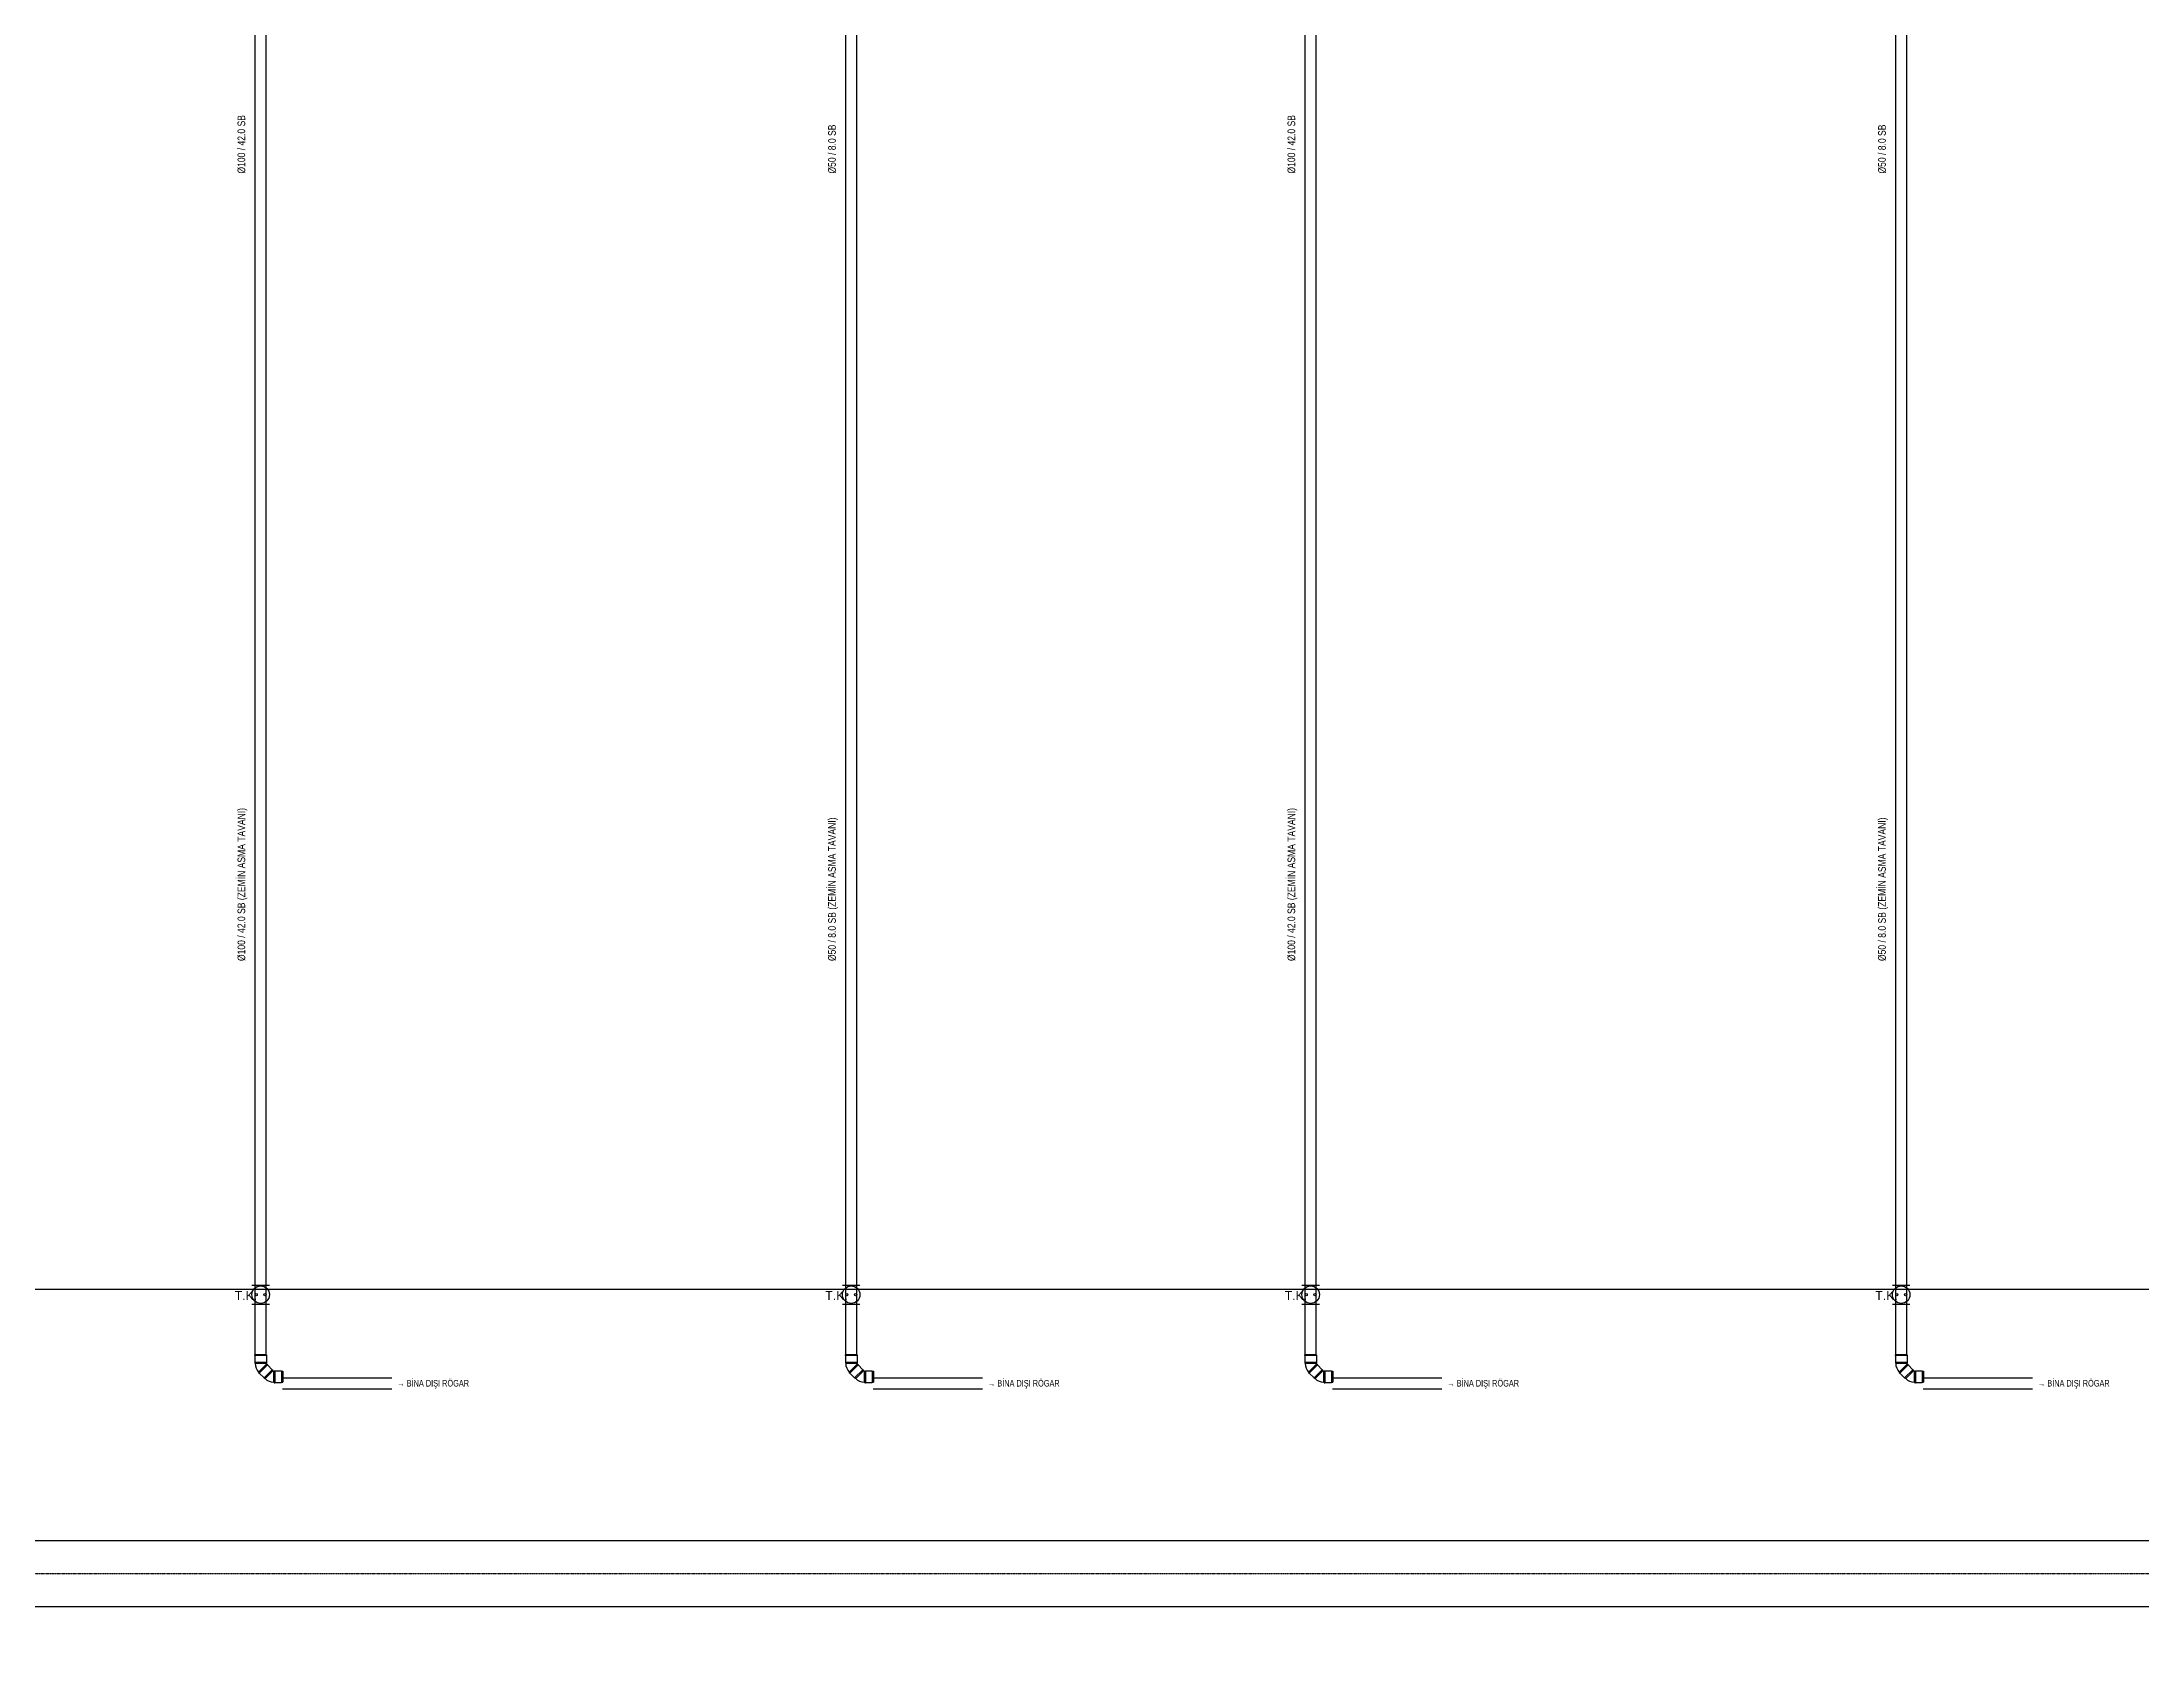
# Model space of a CAD drawing. Header units: centimetres. Extents: x 247996 to 315152, y -468471 to -440326.
# Drawn here: x 270080 to 272000, y -446171 to -444710 of the extents above; entities that cross this region are included whole.
import ezdxf
from ezdxf.enums import TextEntityAlignment as Align

# ---------------------------------------------------------------- set-up
doc = ezdxf.new("R2010")
doc.units = ezdxf.units.CM
doc.linetypes.add('0', pattern=[500, 500])
doc.linetypes.add('BASMA HATTI', pattern=[0.375, 0.25, -0.125])
for name, color, linetype, lineweight in [('SCOTT-MTY-PISSU-CAP', 211, 'Continuous', 30), ('SCOTT-MTY-SICAKSU-BORU', 1, 'BASMA HATTI', 30), ('SCOTT-MTY-SOGUKSU-BORU', 5, '0', 30)]:
    doc.layers.add(name, color=color, linetype=linetype, lineweight=lineweight)
for name, color, linetype in [('SCOTT-MTY-PVC', 43, 'Continuous'), ('SCOTT-MTY-ROGAR', 5, 'Continuous'), ('SCOTT-MTY-SEMA', 8, 'Continuous'), ('SCOTT-MTY-SIRKULASYON-BORU', 31, 'Continuous'), ('SCOTT-MTY-VANA', 1, 'Continuous')]:
    doc.layers.add(name, color=color, linetype=linetype)
doc.styles.add('MTYCAPLT', font='arial.ttf')
doc.styles.add('ROTAS', font='arial.ttf')

# ---------------------------------------------------------------- blocks, each defined once
blk = doc.blocks.new('MTY-TEMIZLEME KAPAGI KOLON')
at = {"layer": 'SCOTT-MTY-VANA', "color": 1, "ltscale": 75}
for p, q in [((-10, 11), (10, 11)), ((-10, -11), (10, -11))]:
    blk.add_line(p, q, dxfattribs=at)
for centre, radius in [((0, 0), 10), ((-5, 0), 1.25), ((5, 0), 1.25)]:
    blk.add_circle(centre, radius, dxfattribs=at)
at = {"layer": 'SCOTT-MTY-VANA', "color": 1, "ltscale": 75, "style": 'MTYCAPLT'}
blk.add_attdef('TK', (-29.6, -6), '', height=10, dxfattribs=at)
blk = doc.blocks.new('PVC DIRSEK')
at = {"layer": 'SCOTT-MTY-PVC', "color": 43}
for p, q in [((-5.5, 0), (-5.5, -0.6)), ((5.5, 0), (-5.5, 0)), ((5.5, -0.6), (-5.5, -0.6)), ((-5.3, -0.6), (-5.3, -6.9)), ((5.3, -6.9), (-5.3, -6.9)), ((-5.3, -6.9), (-5, -8)), ((5, -8), (-5, -8)), ((-1.5, -16.1), (-1.9, -16.5)), ((-1.6, -16.1), (-1.9, -16.5)), ((-1.9, -16.5), (-1.5, -16.9)), ((-1.9, -16.5), (-1.5, -16.9)), ((5.3, -8.7), (-1.8, -15.8)), ((-1.8, -15.8), (-1.5, -16.1)), ((5.6, -9), (-1.6, -16.1)), ((-1.3, -16.7), (-1.5, -16.9)), ((-1.3, -16.7), (-1.5, -16.9)), ((6.3, -9.1), (-1.3, -16.7)), ((6.2, -9.2), (-1.3, -16.7)), ((-1.3, -16.7), (3.1, -21.2)), ((10.6, -13.7), (3.1, -21.2)), ((11.2, -14.7), (4.1, -21.7)), ((5.3, -6.9), (5, -8)), ((5.3, -0.6), (5.3, -6.9)), ((5.3, -8.7), (5.6, -9)), ((5.5, 0), (5.5, -0.6)), ((5.9, -8.7), (5.5, -9)), ((5.9, -8.7), (5.6, -9)), ((5.9, -8.7), (6.3, -9.1)), ((5.9, -8.7), (6.3, -9.1)), ((6.3, -9.1), (6.2, -9.2)), ((6.2, -9.2), (10.6, -13.7)), ((10.6, -13.7), (11.2, -14.7)), ((11.9, -15), (11.9, -25)), ((11.9, -15), (12.3, -15)), ((12.3, -14.5), (12.3, -15)), ((12.3, -14.5), (12.9, -14.5)), ((12.3, -15), (12.3, -25)), ((12.9, -14.5), (12.9, -14.7)), ((12.9, -14.7), (12.9, -25.3)), ((12.9, -14.7), (19.1, -14.7)), ((19.1, -14.7), (20.3, -15.1)), ((19.1, -14.7), (19.1, -25.3)), ((20.3, -15.1), (20.3, -25)), ((3.1, -21.2), (4.1, -21.7)), ((11.9, -25), (12.3, -25)), ((12.3, -25), (12.3, -25.5)), ((12.3, -25.5), (12.9, -25.5)), ((12.9, -25.3), (19.1, -25.3)), ((12.9, -25.3), (12.9, -25.5)), ((19.1, -25.3), (20.3, -25))]:
    blk.add_line(p, q, dxfattribs=at)
for centre, radius, start, end in [((6, -8), 11, 180, 225), ((6, -8), 1, 180, 225), ((11.9, -14), 1, 225, 270), ((11.9, -14), 11, 225, 270)]:
    blk.add_arc(centre, radius, start, end, dxfattribs=at)

msp = doc.modelspace()

# ---------------------------------------------------------------- linework, layer by layer
at = {"layer": 'SCOTT-MTY-PVC'}
for p, q in [((270275, -445910), (270275, -441990)), ((270285, -445910), (270285, -441990)), ((270815, -445910), (270815, -441990)), ((270825, -445910), (270825, -441990)), ((271235, -445910), (271235, -441990)), ((271245, -445910), (271245, -441990)), ((271775, -445910), (271775, -441990)), ((271785, -445910), (271785, -441990)), ((270300, -445931), (270400, -445931)), ((270840, -445931), (270940, -445931)), ((271260, -445931), (271360, -445931)), ((271800, -445931), (271900, -445931)), ((270300, -445941), (270400, -445941)), ((270840, -445941), (270940, -445941)), ((271260, -445941), (271360, -445941)), ((271800, -445941), (271900, -445941))]:
    msp.add_line(p, q, dxfattribs=at)
at = {"layer": 'SCOTT-MTY-SEMA'}
msp.add_lwpolyline([(258900, -445850), (276550, -445850)], dxfattribs=at)
at = {"layer": 'SCOTT-MTY-SICAKSU-BORU'}
msp.add_lwpolyline([(260800, -446440), (260800, -446110), (276300, -446110)], dxfattribs=at)
at = {"layer": 'SCOTT-MTY-SIRKULASYON-BORU'}
msp.add_lwpolyline([(276300, -446080), (260840, -446080), (260840, -446520), (260860, -446520)], dxfattribs=at)
at = {"layer": 'SCOTT-MTY-SOGUKSU-BORU'}
msp.add_lwpolyline([(260280, -446640), (260340, -446640), (260340, -446140), (276300, -446140)], dxfattribs=at)

# ---------------------------------------------------------------- block references
at = {"layer": 'SCOTT-MTY-PISSU-CAP'}
ref = msp.add_blockref('MTY-TEMIZLEME KAPAGI KOLON', (270280, -445855), dxfattribs=dict(at, xscale=0.8, yscale=0.8))
ref.add_attrib('TK', 'T.K.', (270256.3, -445859.8), dxfattribs={"height": 8, "style": 'MTYCAPLT'})
ref = msp.add_blockref('MTY-TEMIZLEME KAPAGI KOLON', (270820, -445855), dxfattribs=dict(at, xscale=0.8, yscale=0.8))
ref.add_attrib('TK', 'T.K.', (270796.3, -445859.8), dxfattribs={"height": 8, "style": 'MTYCAPLT'})
ref = msp.add_blockref('MTY-TEMIZLEME KAPAGI KOLON', (271240, -445855), dxfattribs=dict(at, xscale=0.8, yscale=0.8))
ref.add_attrib('TK', 'T.K.', (271216.3, -445859.8), dxfattribs={"height": 8, "style": 'MTYCAPLT'})
ref = msp.add_blockref('MTY-TEMIZLEME KAPAGI KOLON', (271780, -445855), dxfattribs=dict(at, xscale=0.8, yscale=0.8))
ref.add_attrib('TK', 'T.K.', (271756.3, -445859.8), dxfattribs={"height": 8, "style": 'MTYCAPLT'})
at = {"layer": 'SCOTT-MTY-PVC'}
for p in [(270280, -445910), (270820, -445910), (271240, -445910), (271780, -445910)]:
    msp.add_blockref('PVC DIRSEK', p, dxfattribs=at)

# ---------------------------------------------------------------- texts
at = {"layer": 'SCOTT-MTY-PISSU-CAP', "style": 'ROTAS', "width": 0.8}
for s, p in [('Ø100 / 42.0 SB', (270268, -444830)), ('Ø50 / 8.0 SB', (270808, -444830)), ('Ø100 / 42.0 SB', (271228, -444830)), ('Ø50 / 8.0 SB', (271768, -444830)), ('Ø100 / 42.0 SB (ZEMİN ASMA TAVANI)', (270268, -445550)), ('Ø50 / 8.0 SB (ZEMİN ASMA TAVANI)', (270808, -445550)), ('Ø100 / 42.0 SB (ZEMİN ASMA TAVANI)', (271228, -445550)), ('Ø50 / 8.0 SB (ZEMİN ASMA TAVANI)', (271768, -445550))]:
    msp.add_text(s, height=7, rotation=90, dxfattribs=at).set_placement(p, align=Align.BOTTOM_LEFT)
at = {"layer": 'SCOTT-MTY-ROGAR', "style": 'ROTAS', "width": 0.8}
for p in [(270405, -445936), (270945, -445936), (271365, -445936), (271905, -445936)]:
    msp.add_text('→ BİNA DIŞI RÖGAR', height=6, dxfattribs=at).set_placement(p, align=Align.MIDDLE_LEFT)

doc.saveas('drawing.dxf')
